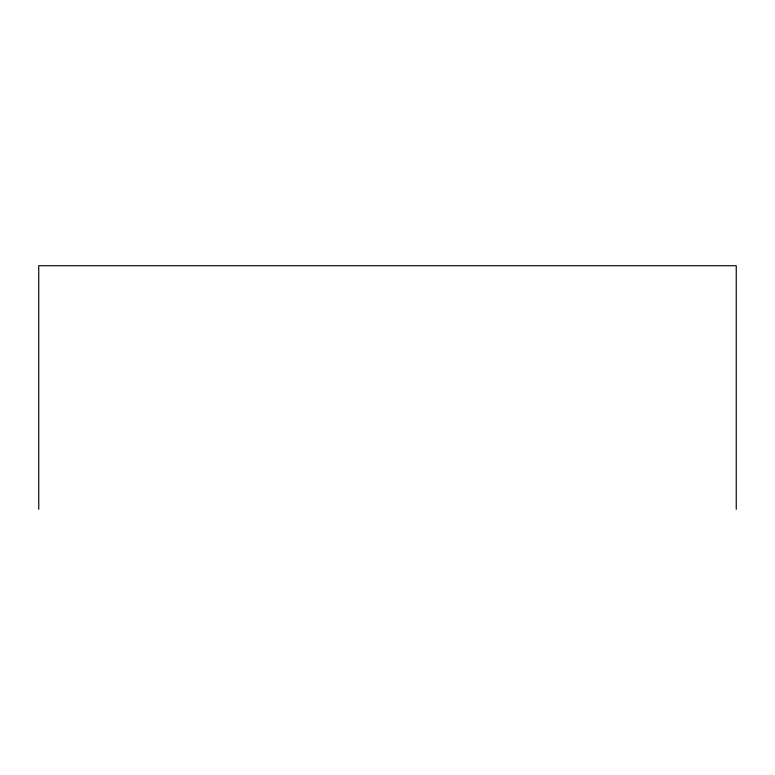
<?xml version="1.0" encoding="UTF-8"?>
<svg xmlns="http://www.w3.org/2000/svg" width="775" height="775" viewBox="0 0 775 775"><rect width="100%" height="100%" fill="white"/><g stroke="black" fill="none" stroke-linecap="round" stroke-linejoin="round"><path stroke-width="1.16" d="M736.25 509.272L736.25 265.728L38.75 265.728L38.75 509.272"/></g></svg>
